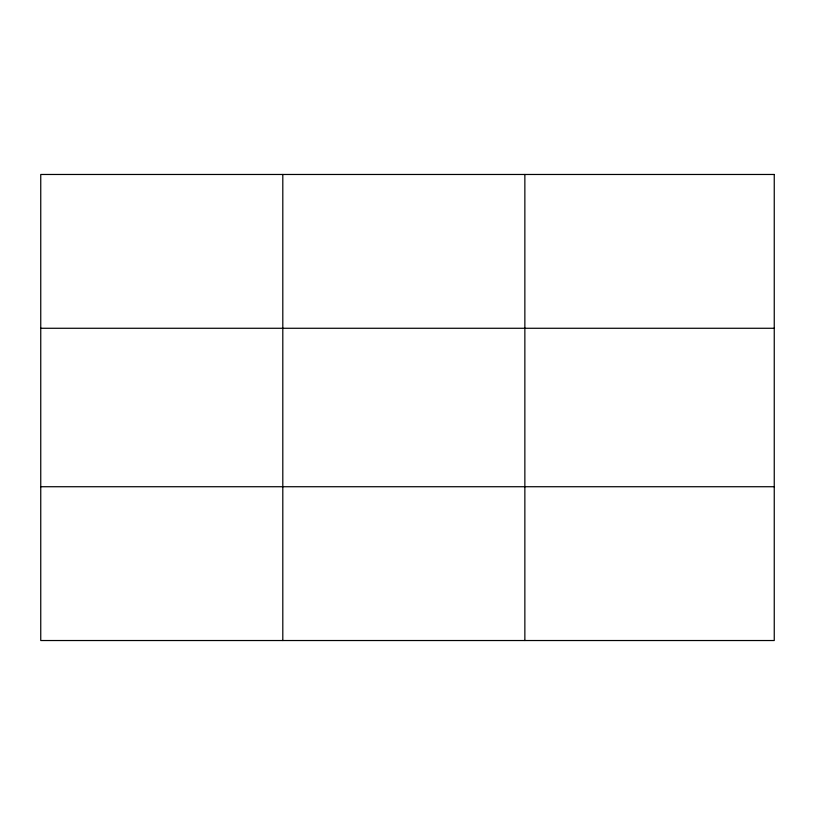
<?xml version="1.0" encoding="UTF-8"?>
<svg xmlns="http://www.w3.org/2000/svg" width="815" height="815" viewBox="0 0 815 815"><rect width="100%" height="100%" fill="white"/><g stroke="black" fill="none" stroke-linecap="round" stroke-linejoin="round"><path stroke-width="1.22" d="M282.805 174.471L282.805 640.529M524.86 174.471L524.86 640.529M40.75 328.272L774.25 328.272M40.75 486.728L774.25 486.728M774.25 174.471L774.25 640.529L40.75 640.529L40.75 174.471L774.25 174.471"/></g></svg>
